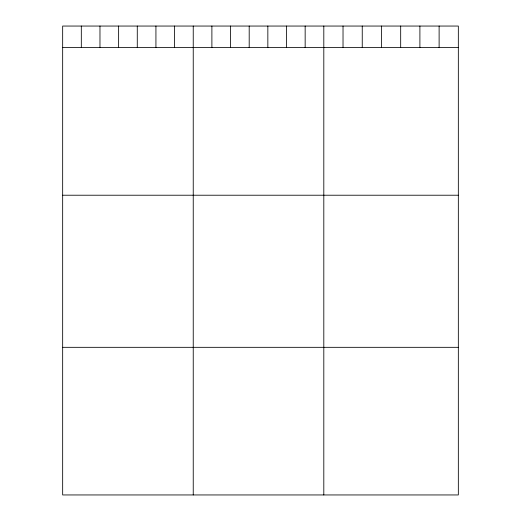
<?xml version="1.0" encoding="UTF-8"?>
<svg xmlns="http://www.w3.org/2000/svg" width="521" height="521" viewBox="0 0 521 521"><rect width="100%" height="100%" fill="white"/><g stroke="black" fill="none" stroke-linecap="round" stroke-linejoin="round"><path stroke-width="0.78" d="M458.337 47.593L458.337 494.95L62.663 494.95L62.663 26.05L458.337 26.05L458.337 47.593L62.663 47.593M62.663 195.219L458.337 195.219M62.663 347.325L458.337 347.325M439.118 26.05L439.118 47.593M419.9 26.05L419.9 47.593M400.682 26.05L400.682 47.593M381.463 26.05L381.463 47.593M362.245 26.05L362.245 47.593M343.026 26.05L343.026 47.593M323.808 26.05L323.808 494.95M305.156 26.05L305.156 47.593M286.504 26.05L286.504 47.593M267.846 26.05L267.846 47.593M249.194 26.05L249.194 47.593M230.542 26.05L230.542 47.593M211.891 26.05L211.891 47.593M193.239 26.05L193.239 494.95M174.581 26.05L174.581 47.593M155.929 26.05L155.929 47.593M137.277 26.05L137.277 47.593M118.625 26.05L118.625 47.593M99.973 26.05L99.973 47.593M81.315 26.05L81.315 47.593"/></g></svg>
